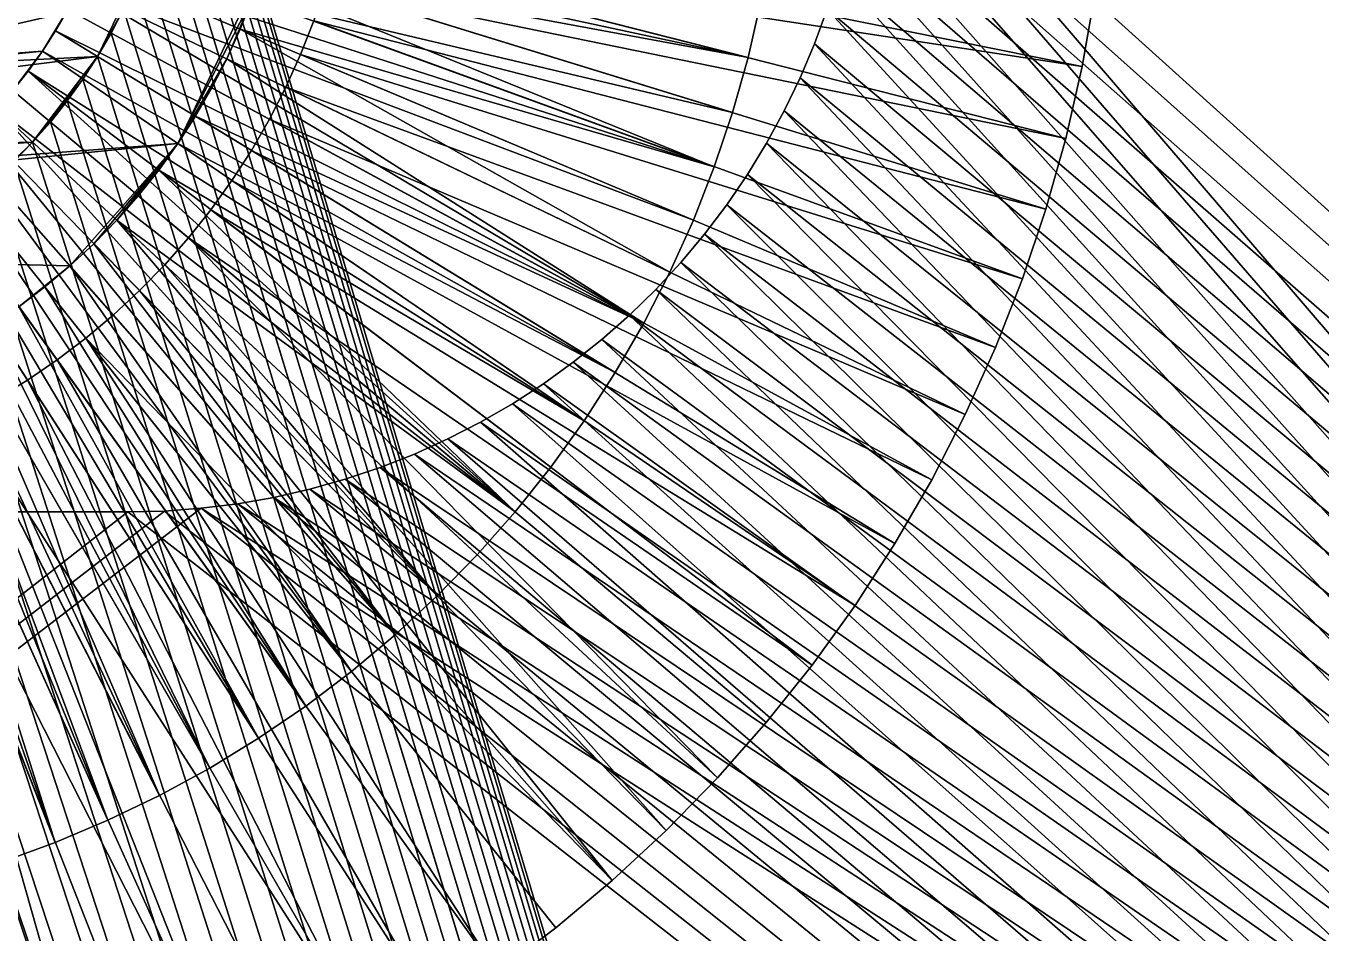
# Model space of a CAD drawing. Header units: millimetres. Extents: x 0 to 520, y -2 to 382.
# Drawn here: x 484.189 to 488.14, y 66.466 to 69.233 of the extents above; entities that cross this region are included whole.
import ezdxf

# ---------------------------------------------------------------- set-up
doc = ezdxf.new("R2010")
doc.units = ezdxf.units.MM

msp = doc.modelspace()

# ---------------------------------------------------------------- linework, layer by layer
at = {"layer": 'BRASS', "color": 52}
for points in [[(509.2, 369.2, 103), (10.8, 369.2, 103), (10.8, 10.8, 103)], [(509.2, 369.2, 103), (10.8, 10.8, 103), (509.2, 10.8, 103)], [(499.5, 359.5, 86), (499.5, 20.5, 86), (484.65, 190, 86)], [(484.65, 190, 86), (499.5, 20.5, 86), (484.6479, 189.9178, 86)], [(484.6418, 189.8357, 86), (484.6479, 189.9178, 86), (499.5, 20.5, 86)], [(484.6316, 189.7541, 86), (484.6418, 189.8357, 86), (499.5, 20.5, 86)], [(484.6173, 189.6731, 86), (484.6316, 189.7541, 86), (499.5, 20.5, 86)], [(484.6173, 70.3269, 86), (484.6173, 189.6731, 86), (499.5, 20.5, 86)], [(484.6316, 70.2459, 86), (484.6173, 70.3269, 86), (499.5, 20.5, 86)], [(484.6418, 70.1643, 86), (484.6316, 70.2459, 86), (499.5, 20.5, 86)], [(484.6479, 70.0822, 86), (484.6418, 70.1643, 86), (499.5, 20.5, 86)], [(484.65, 70, 86), (484.6479, 70.0822, 86), (499.5, 20.5, 86)], [(484.6479, 69.9178, 86), (484.65, 70, 86), (499.5, 20.5, 86)], [(484.6418, 69.8357, 86), (484.6479, 69.9178, 86), (499.5, 20.5, 86)], [(484.6316, 69.7541, 86), (484.6418, 69.8357, 86), (499.5, 20.5, 86)], [(484.6173, 69.6731, 86), (484.6316, 69.7541, 86), (499.5, 20.5, 86)], [(484.599, 69.5929, 86), (484.6173, 69.6731, 86), (499.5, 20.5, 86)], [(484.5767, 69.5137, 86), (484.599, 69.5929, 86), (499.5, 20.5, 86)], [(481.5134, 69.2841, 92), (484.5767, 69.5137, 92), (481.5509, 69.2109, 92)], [(481.5509, 69.2109, 92), (484.5767, 69.5137, 92), (481.5921, 69.1396, 92)], [(481.5921, 69.1396, 92), (484.5767, 69.5137, 92), (484.5505, 69.4357, 92)], [(484.5505, 69.4357, 86), (484.5767, 69.5137, 86), (499.5, 20.5, 86)], [(481.5921, 69.1396, 92), (484.5505, 69.4357, 92), (481.6367, 69.0705, 92)], [(481.6367, 69.0705, 92), (484.5505, 69.4357, 92), (481.6847, 69.0037, 92)], [(481.6847, 69.0037, 92), (484.5505, 69.4357, 92), (484.4079, 69.1396, 92)], [(484.4079, 69.1396, 92), (484.5505, 69.4357, 92), (484.4866, 69.2841, 92)], [(484.5204, 69.3591, 86), (484.5505, 69.4357, 86), (499.5, 20.5, 86)], [(484.4866, 69.2841, 86), (484.5204, 69.3591, 86), (499.5, 20.5, 86)], [(484.4079, 69.1396, 92), (484.4866, 69.2841, 92), (484.4491, 69.2109, 92)], [(484.4491, 69.2109, 86), (484.4866, 69.2841, 86), (499.5, 20.5, 86)], [(484.4491, 69.2109, 92), (484.4866, 69.2841, 92), (484.4491, 69.2109, 86)], [(484.4491, 69.2109, 86), (484.4866, 69.2841, 92), (484.4866, 69.2841, 86)], [(484.4079, 69.1396, 86), (484.4491, 69.2109, 86), (499.5, 20.5, 86)], [(484.4079, 69.1396, 92), (484.4491, 69.2109, 92), (484.4079, 69.1396, 86)], [(484.4079, 69.1396, 86), (484.4491, 69.2109, 92), (484.4491, 69.2109, 86)], [(481.6847, 69.0037, 92), (484.4079, 69.1396, 92), (481.8479, 68.8188, 92)], [(481.8479, 68.8188, 92), (484.4079, 69.1396, 92), (484.2095, 68.8777, 92)], [(484.2095, 68.8777, 92), (484.4079, 69.1396, 92), (484.3633, 69.0705, 92)], [(484.3633, 69.0705, 86), (484.4079, 69.1396, 86), (499.5, 20.5, 86)], [(484.3633, 69.0705, 92), (484.4079, 69.1396, 92), (484.3633, 69.0705, 86)], [(484.3633, 69.0705, 86), (484.4079, 69.1396, 92), (484.4079, 69.1396, 86)], [(484.2095, 68.8777, 92), (484.3633, 69.0705, 92), (484.3153, 69.0037, 92)], [(484.3153, 69.0037, 86), (484.3633, 69.0705, 86), (499.5, 20.5, 86)], [(484.3153, 69.0037, 92), (484.3633, 69.0705, 92), (484.3153, 69.0037, 86)], [(484.3153, 69.0037, 86), (484.3633, 69.0705, 92), (484.3633, 69.0705, 86)], [(336.599, 36.5929, 86), (481.6847, 69.0037, 86), (499.5, 20.5, 86)], [(499.5, 20.5, 86), (481.6847, 69.0037, 86), (481.736, 68.9394, 86)], [(484.2095, 68.8777, 92), (484.3153, 69.0037, 92), (484.264, 68.9394, 92)], [(484.264, 68.9394, 86), (484.3153, 69.0037, 86), (499.5, 20.5, 86)], [(484.264, 68.9394, 92), (484.3153, 69.0037, 92), (484.264, 68.9394, 86)], [(484.264, 68.9394, 86), (484.3153, 69.0037, 92), (484.3153, 69.0037, 86)], [(499.5, 20.5, 86), (481.736, 68.9394, 86), (481.7905, 68.8777, 86)], [(484.2095, 68.8777, 86), (484.264, 68.9394, 86), (499.5, 20.5, 86)], [(484.2095, 68.8777, 92), (484.264, 68.9394, 92), (484.2095, 68.8777, 86)], [(484.2095, 68.8777, 86), (484.264, 68.9394, 92), (484.264, 68.9394, 86)], [(499.5, 20.5, 86), (481.7905, 68.8777, 86), (481.8479, 68.8188, 86)], [(481.8479, 68.8188, 92), (484.2095, 68.8777, 92), (481.9082, 68.7629, 92)], [(481.9082, 68.7629, 92), (484.2095, 68.8777, 92), (481.9712, 68.71, 92)], [(481.9712, 68.71, 92), (484.2095, 68.8777, 92), (484.0918, 68.7629, 92)], [(484.0918, 68.7629, 92), (484.2095, 68.8777, 92), (484.1521, 68.8188, 92)], [(484.1521, 68.8188, 86), (484.2095, 68.8777, 86), (499.5, 20.5, 86)], [(484.1521, 68.8188, 86), (484.2095, 68.8777, 92), (484.2095, 68.8777, 86)], [(484.1521, 68.8188, 92), (484.2095, 68.8777, 92), (484.1521, 68.8188, 86)], [(481.8479, 68.8188, 86), (481.9082, 68.7629, 86), (499.5, 20.5, 86)], [(484.0918, 68.7629, 86), (484.1521, 68.8188, 86), (499.5, 20.5, 86)], [(481.9082, 68.7629, 86), (481.9712, 68.71, 86), (499.5, 20.5, 86)], [(484.0288, 68.71, 86), (484.0918, 68.7629, 86), (499.5, 20.5, 86)], [(481.9712, 68.71, 86), (482.0368, 68.6603, 86), (499.5, 20.5, 86)], [(483.9632, 68.6603, 86), (484.0288, 68.71, 86), (499.5, 20.5, 86)], [(482.0368, 68.6603, 86), (482.1048, 68.614, 86), (499.5, 20.5, 86)], [(483.8952, 68.614, 86), (483.9632, 68.6603, 86), (499.5, 20.5, 86)], [(482.1048, 68.614, 86), (482.175, 68.5711, 86), (499.5, 20.5, 86)], [(483.825, 68.5711, 86), (483.8952, 68.614, 86), (499.5, 20.5, 86)], [(482.175, 68.5711, 86), (482.2473, 68.5317, 86), (499.5, 20.5, 86)], [(483.7527, 68.5317, 86), (483.825, 68.5711, 86), (499.5, 20.5, 86)], [(482.2473, 68.5317, 86), (482.3214, 68.496, 86), (499.5, 20.5, 86)], [(483.6786, 68.496, 86), (483.7527, 68.5317, 86), (499.5, 20.5, 86)], [(482.3214, 68.496, 86), (482.3972, 68.4641, 86), (499.5, 20.5, 86)], [(482.3972, 68.4641, 86), (482.4745, 68.4359, 86), (499.5, 20.5, 86)], [(483.5255, 68.4359, 86), (483.6028, 68.4641, 86), (499.5, 20.5, 86)], [(483.6028, 68.4641, 86), (483.6786, 68.496, 86), (499.5, 20.5, 86)], [(482.4745, 68.4359, 86), (482.5531, 68.4117, 86), (499.5, 20.5, 86)], [(483.4469, 68.4117, 86), (483.5255, 68.4359, 86), (499.5, 20.5, 86)], [(482.5531, 68.4117, 86), (482.6328, 68.3914, 86), (499.5, 20.5, 86)], [(482.6328, 68.3914, 86), (482.7135, 68.3751, 86), (499.5, 20.5, 86)], [(483.2865, 68.3751, 86), (483.3672, 68.3914, 86), (499.5, 20.5, 86)], [(483.3672, 68.3914, 86), (483.4469, 68.4117, 86), (499.5, 20.5, 86)], [(482.7135, 68.3751, 86), (482.7948, 68.3628, 86), (499.5, 20.5, 86)], [(482.7948, 68.3628, 86), (482.8767, 68.3546, 86), (499.5, 20.5, 86)], [(482.8767, 68.3546, 86), (482.9589, 68.3505, 86), (499.5, 20.5, 86)], [(482.9589, 68.3505, 86), (483.0411, 68.3505, 86), (499.5, 20.5, 86)], [(483.0411, 68.3505, 86), (483.1233, 68.3546, 86), (499.5, 20.5, 86)], [(483.1233, 68.3546, 86), (483.2052, 68.3628, 86), (499.5, 20.5, 86)], [(483.2052, 68.3628, 86), (483.2865, 68.3751, 86), (499.5, 20.5, 86)]]:
    msp.add_3dface(points, dxfattribs=at)
at = {"layer": 'STEEL', "color": 8}
for points in [[(486.7493, 69.9439, 86), (500, 58, 86), (500, 82, 86)], [(497, 82, 83), (497, 58, 83), (486.7493, 69.9439, 83)], [(486.7437, 69.8319, 86), (500, 58, 86), (486.7493, 69.9439, 86)], [(486.7493, 69.9439, 83), (497, 58, 83), (486.7437, 69.8319, 83)], [(486.7325, 69.7202, 86), (500, 58, 86), (486.7437, 69.8319, 86)], [(486.7437, 69.8319, 83), (497, 58, 83), (486.7325, 69.7202, 83)], [(486.7158, 69.6093, 86), (500, 58, 86), (486.7325, 69.7202, 86)], [(486.7325, 69.7202, 83), (497, 58, 83), (486.7158, 69.6093, 83)], [(486.3918, 69.1363, 78.5), (484.4334, 69.5579, 78.5), (484.4536, 69.6299, 78.5)], [(486.3918, 69.1363, 78.5), (484.4536, 69.6299, 78.5), (486.4306, 69.3065, 78.5)], [(486.6936, 69.4993, 86), (500, 58, 86), (486.7158, 69.6093, 86)], [(486.7158, 69.6093, 83), (497, 58, 83), (486.6936, 69.4993, 83)], [(484.4334, 69.5579, 80.4), (481.9004, 68.9797, 80.4), (481.5905, 69.487, 80.4)], [(484.4095, 69.487, 80.4), (481.9004, 68.9797, 80.4), (484.4334, 69.5579, 80.4)], [(486.2889, 68.8029, 78.5), (484.4095, 69.487, 78.5), (484.4334, 69.5579, 78.5)], [(486.2889, 68.8029, 78.5), (484.4334, 69.5579, 78.5), (486.3445, 68.9684, 78.5)], [(486.3445, 68.9684, 78.5), (484.4334, 69.5579, 78.5), (486.3918, 69.1363, 78.5)], [(485.132, 69.4571, 83), (487.4108, 69.1083, 83), (485.1564, 69.5641, 83)], [(487.4108, 69.1083, 82), (485.132, 69.4571, 82), (485.1564, 69.5641, 82)], [(485.1564, 69.5641, 83), (487.4108, 69.1083, 83), (487.4497, 69.3293, 83)], [(487.4108, 69.1083, 82), (485.1564, 69.5641, 82), (487.4497, 69.3293, 82)], [(484.9111, 69.4105, 82), (486.3918, 69.1363, 82), (484.9382, 69.5065, 82)], [(484.9382, 69.5065, 82), (486.3918, 69.1363, 82), (486.4306, 69.3065, 82)], [(486.6659, 69.3906, 86), (500, 58, 86), (486.6936, 69.4993, 86)], [(486.6936, 69.4993, 83), (497, 58, 83), (486.6659, 69.3906, 83)], [(484.3173, 69.2826, 80.4), (481.9004, 68.9797, 80.4), (484.4095, 69.487, 80.4)], [(486.2889, 68.8029, 78.5), (484.3822, 69.4173, 78.5), (484.4095, 69.487, 78.5)], [(485.1023, 69.3515, 83), (487.3608, 68.8896, 83), (485.132, 69.4571, 83)], [(487.3608, 68.8896, 82), (485.1023, 69.3515, 82), (485.132, 69.4571, 82)], [(485.132, 69.4571, 83), (487.3608, 68.8896, 83), (487.4108, 69.1083, 83)], [(487.3608, 68.8896, 82), (485.132, 69.4571, 82), (487.4108, 69.1083, 82)], [(481.5339, 68.6397, 90), (484.9111, 69.4105, 90), (481.0889, 69.4105, 90)], [(481.5339, 68.6397, 90), (484.6525, 68.8734, 90), (484.9111, 69.4105, 90)], [(486.2252, 68.6405, 78.5), (484.3515, 69.3492, 78.5), (484.3822, 69.4173, 78.5)], [(486.2252, 68.6405, 78.5), (484.3822, 69.4173, 78.5), (486.2889, 68.8029, 78.5)], [(484.6525, 68.8734, 90), (484.8794, 69.316, 90), (484.9111, 69.4105, 90)], [(484.8794, 69.316, 82), (486.3445, 68.9684, 82), (484.9111, 69.4105, 82)], [(484.9111, 69.4105, 82), (486.3445, 68.9684, 82), (486.3918, 69.1363, 82)], [(486.6328, 69.2834, 86), (500, 58, 86), (486.6659, 69.3906, 86)], [(486.6659, 69.3906, 83), (497, 58, 83), (486.6328, 69.2834, 83)], [(486.0738, 68.3261, 78.5), (484.3173, 69.2826, 78.5), (484.3515, 69.3492, 78.5)], [(486.0738, 68.3261, 78.5), (484.3515, 69.3492, 78.5), (486.1534, 68.4814, 78.5)], [(486.1534, 68.4814, 78.5), (484.3515, 69.3492, 78.5), (486.2252, 68.6405, 78.5)], [(485.0673, 69.2476, 83), (487.3001, 68.6736, 83), (485.1023, 69.3515, 83)], [(487.3001, 68.6736, 82), (485.0673, 69.2476, 82), (485.1023, 69.3515, 82)], [(485.1023, 69.3515, 83), (487.3001, 68.6736, 83), (487.3608, 68.8896, 83)], [(487.3001, 68.6736, 82), (485.1023, 69.3515, 82), (487.3608, 68.8896, 82)], [(484.6525, 68.8734, 90), (484.8019, 69.1322, 90), (484.8794, 69.316, 90)], [(484.8019, 69.1322, 90), (484.843, 69.2231, 90), (484.8794, 69.316, 90)], [(484.8794, 69.316, 90), (484.843, 69.2231, 90), (484.843, 69.2231, 82)], [(484.8794, 69.316, 90), (484.843, 69.2231, 82), (484.8794, 69.316, 82)], [(484.843, 69.2231, 82), (486.2889, 68.8029, 82), (484.8794, 69.316, 82)], [(484.8794, 69.316, 82), (486.2889, 68.8029, 82), (486.3445, 68.9684, 82)], [(486.4306, 69.3065, 82), (486.3918, 69.1363, 78.5), (486.4306, 69.3065, 78.5)], [(486.4306, 69.3065, 82), (486.3918, 69.1363, 82), (486.3918, 69.1363, 78.5)], [(487.4497, 69.3293, 83), (487.4108, 69.1083, 82), (487.4497, 69.3293, 82)], [(487.4497, 69.3293, 83), (487.4108, 69.1083, 83), (487.4108, 69.1083, 82)], [(484.2394, 69.155, 80.4), (481.9004, 68.9797, 80.4), (484.3173, 69.2826, 80.4)], [(484.2799, 69.2178, 80.4), (484.2394, 69.155, 80.4), (484.3173, 69.2826, 80.4)], [(486.0738, 68.3261, 78.5), (484.2799, 69.2178, 78.5), (484.3173, 69.2826, 78.5)], [(484.2799, 69.2178, 80.4), (484.3173, 69.2826, 80.4), (484.2799, 69.2178, 78.5)], [(484.2799, 69.2178, 78.5), (484.3173, 69.2826, 80.4), (484.3173, 69.2826, 78.5)], [(486.5945, 69.178, 86), (500, 58, 86), (486.6328, 69.2834, 86)], [(486.6328, 69.2834, 83), (497, 58, 83), (486.5945, 69.178, 83)], [(486.5945, 69.178, 86), (486.6328, 69.2834, 86), (486.5945, 69.178, 83)], [(486.5945, 69.178, 83), (486.6328, 69.2834, 86), (486.6328, 69.2834, 83)], [(485.9865, 68.175, 78.5), (484.2394, 69.155, 78.5), (484.2799, 69.2178, 78.5)], [(484.2394, 69.155, 80.4), (484.2799, 69.2178, 80.4), (484.2394, 69.155, 78.5)], [(484.2394, 69.155, 78.5), (484.2799, 69.2178, 80.4), (484.2799, 69.2178, 78.5)], [(485.9865, 68.175, 78.5), (484.2799, 69.2178, 78.5), (486.0738, 68.3261, 78.5)], [(484.843, 69.2231, 90), (484.8019, 69.1322, 90), (484.8019, 69.1322, 82)], [(484.843, 69.2231, 90), (484.8019, 69.1322, 82), (484.843, 69.2231, 82)], [(484.8019, 69.1322, 82), (486.1534, 68.4814, 82), (484.843, 69.2231, 82)], [(484.843, 69.2231, 82), (486.1534, 68.4814, 82), (486.2252, 68.6405, 82)], [(484.843, 69.2231, 82), (486.2252, 68.6405, 82), (486.2889, 68.8029, 82)], [(485.0272, 69.1454, 83), (487.2286, 68.4609, 83), (485.0673, 69.2476, 83)], [(487.2286, 68.4609, 82), (485.0272, 69.1454, 82), (485.0673, 69.2476, 82)], [(485.0272, 69.1454, 83), (485.0673, 69.2476, 83), (485.0272, 69.1454, 82)], [(485.0272, 69.1454, 82), (485.0673, 69.2476, 83), (485.0673, 69.2476, 82)], [(485.0673, 69.2476, 83), (487.2286, 68.4609, 83), (487.3001, 68.6736, 83)], [(487.2286, 68.4609, 82), (485.0673, 69.2476, 82), (487.3001, 68.6736, 82)], [(486.5509, 69.0746, 86), (500, 58, 86), (486.5945, 69.178, 86)], [(486.5945, 69.178, 83), (497, 58, 83), (486.5509, 69.0746, 83)], [(486.5509, 69.0746, 86), (486.5945, 69.178, 86), (486.5509, 69.0746, 83)], [(486.5509, 69.0746, 83), (486.5945, 69.178, 86), (486.5945, 69.178, 83)], [(484.2394, 69.155, 80.4), (481.9526, 68.9262, 80.4), (481.9004, 68.9797, 80.4)], [(484.1491, 69.0358, 80.4), (481.9526, 68.9262, 80.4), (484.2394, 69.155, 80.4)], [(484.1957, 69.0943, 80.4), (484.1491, 69.0358, 80.4), (484.2394, 69.155, 80.4)], [(485.8918, 68.0284, 78.5), (484.1957, 69.0943, 78.5), (484.2394, 69.155, 78.5)], [(484.1957, 69.0943, 80.4), (484.2394, 69.155, 80.4), (484.1957, 69.0943, 78.5)], [(484.1957, 69.0943, 78.5), (484.2394, 69.155, 80.4), (484.2394, 69.155, 78.5)], [(485.8918, 68.0284, 78.5), (484.2394, 69.155, 78.5), (485.9865, 68.175, 78.5)], [(484.9821, 69.0455, 83), (487.1466, 68.252, 83), (485.0272, 69.1454, 83)], [(487.1466, 68.252, 82), (484.9821, 69.0455, 82), (485.0272, 69.1454, 82)], [(484.9821, 69.0455, 83), (485.0272, 69.1454, 83), (484.9821, 69.0455, 82)], [(484.9821, 69.0455, 82), (485.0272, 69.1454, 83), (485.0272, 69.1454, 82)], [(485.0272, 69.1454, 83), (487.1466, 68.252, 83), (487.2286, 68.4609, 83)], [(487.1466, 68.252, 82), (485.0272, 69.1454, 82), (487.2286, 68.4609, 82)], [(486.3918, 69.1363, 82), (486.3445, 68.9684, 78.5), (486.3918, 69.1363, 78.5)], [(486.3918, 69.1363, 82), (486.3445, 68.9684, 82), (486.3445, 68.9684, 78.5)], [(484.6525, 68.8734, 90), (484.7066, 68.9571, 90), (484.8019, 69.1322, 90)], [(484.7066, 68.9571, 90), (484.7564, 69.0435, 90), (484.8019, 69.1322, 90)], [(484.7564, 69.0435, 90), (484.7564, 69.0435, 82), (484.8019, 69.1322, 82)], [(484.8019, 69.1322, 90), (484.7564, 69.0435, 90), (484.8019, 69.1322, 82)], [(484.7564, 69.0435, 82), (486.0738, 68.3261, 82), (484.8019, 69.1322, 82)], [(484.8019, 69.1322, 82), (486.0738, 68.3261, 82), (486.1534, 68.4814, 82)], [(487.4108, 69.1083, 83), (487.3608, 68.8896, 82), (487.4108, 69.1083, 82)], [(487.4108, 69.1083, 83), (487.3608, 68.8896, 83), (487.3608, 68.8896, 82)], [(485.6812, 67.7502, 78.5), (484.1491, 69.0358, 78.5), (484.1957, 69.0943, 78.5)], [(484.1491, 69.0358, 80.4), (484.1957, 69.0943, 80.4), (484.1491, 69.0358, 78.5)], [(484.1491, 69.0358, 78.5), (484.1957, 69.0943, 80.4), (484.1957, 69.0943, 78.5)], [(485.6812, 67.7502, 78.5), (484.1957, 69.0943, 78.5), (485.79, 67.8867, 78.5)], [(485.79, 67.8867, 78.5), (484.1957, 69.0943, 78.5), (485.8918, 68.0284, 78.5)], [(486.5022, 68.9735, 86), (500, 58, 86), (486.5509, 69.0746, 86)], [(486.5509, 69.0746, 83), (497, 58, 83), (486.5022, 68.9735, 83)], [(486.5022, 68.9735, 86), (486.5509, 69.0746, 86), (486.5022, 68.9735, 83)], [(486.5022, 68.9735, 83), (486.5509, 69.0746, 86), (486.5509, 69.0746, 83)], [(485.6812, 67.7502, 78.5), (484.0996, 68.9797, 78.5), (484.1491, 69.0358, 78.5)], [(484.7564, 69.0435, 90), (484.7066, 68.9571, 90), (484.7066, 68.9571, 82)], [(484.7564, 69.0435, 90), (484.7066, 68.9571, 82), (484.7564, 69.0435, 82)], [(484.7066, 68.9571, 82), (486.0738, 68.3261, 82), (484.7564, 69.0435, 82)], [(484.9321, 68.9478, 83), (487.0544, 68.0475, 83), (484.9821, 69.0455, 83)], [(487.0544, 68.0475, 82), (484.9321, 68.9478, 82), (484.9821, 69.0455, 82)], [(484.9321, 68.9478, 82), (484.9321, 68.9478, 83), (484.9821, 69.0455, 82)], [(484.9321, 68.9478, 83), (484.9821, 69.0455, 83), (484.9821, 69.0455, 82)], [(484.9821, 69.0455, 83), (487.0544, 68.0475, 83), (487.1466, 68.252, 83)], [(487.0544, 68.0475, 82), (484.9821, 69.0455, 82), (487.1466, 68.252, 82)], [(484.0996, 68.9797, 78.5), (485.4438, 67.4945, 78.5), (484.0474, 68.9262, 78.5)], [(485.5657, 67.6194, 78.5), (484.0996, 68.9797, 78.5), (485.6812, 67.7502, 78.5)], [(485.5657, 67.6194, 78.5), (485.4438, 67.4945, 78.5), (484.0996, 68.9797, 78.5)], [(484.7066, 68.9571, 90), (484.6525, 68.8734, 90), (484.6525, 68.8734, 82)], [(484.7066, 68.9571, 90), (484.6525, 68.8734, 82), (484.7066, 68.9571, 82)], [(484.6525, 68.8734, 82), (485.9865, 68.175, 82), (484.7066, 68.9571, 82)], [(484.7066, 68.9571, 82), (485.9865, 68.175, 82), (486.0738, 68.3261, 82)], [(484.8772, 68.8528, 83), (486.952, 67.8479, 83), (484.9321, 68.9478, 83)], [(486.952, 67.8479, 82), (484.8772, 68.8528, 82), (484.9321, 68.9478, 82)], [(484.8772, 68.8528, 83), (484.9321, 68.9478, 83), (484.8772, 68.8528, 82)], [(484.8772, 68.8528, 82), (484.9321, 68.9478, 83), (484.9321, 68.9478, 82)], [(484.9321, 68.9478, 83), (486.952, 67.8479, 83), (487.0544, 68.0475, 83)], [(486.952, 67.8479, 82), (484.9321, 68.9478, 82), (487.0544, 68.0475, 82)], [(486.3445, 68.9684, 82), (486.2889, 68.8029, 82), (486.2889, 68.8029, 78.5)], [(486.3445, 68.9684, 82), (486.2889, 68.8029, 78.5), (486.3445, 68.9684, 78.5)], [(486.4486, 68.875, 86), (500, 58, 86), (486.5022, 68.9735, 86)], [(486.5022, 68.9735, 83), (497, 58, 83), (486.4486, 68.875, 83)], [(486.4486, 68.875, 86), (486.5022, 68.9735, 86), (486.4486, 68.875, 83)], [(486.4486, 68.875, 83), (486.5022, 68.9735, 86), (486.5022, 68.9735, 83)], [(484.0474, 68.9262, 78.5), (485.3159, 67.3758, 78.5), (483.9925, 68.8753, 78.5)], [(485.4438, 67.4945, 78.5), (485.3159, 67.3758, 78.5), (484.0474, 68.9262, 78.5)], [(481.6035, 68.5683, 90), (484.6525, 68.8734, 90), (481.5339, 68.6397, 90)], [(481.6035, 68.5683, 90), (484.3234, 68.5004, 90), (484.6525, 68.8734, 90)], [(483.9925, 68.8753, 78.5), (485.1822, 67.2636, 78.5), (483.9352, 68.8273, 78.5)], [(485.3159, 67.3758, 78.5), (485.1822, 67.2636, 78.5), (483.9925, 68.8753, 78.5)], [(484.3234, 68.5004, 90), (484.3965, 68.5683, 90), (484.6525, 68.8734, 90)], [(484.3965, 68.5683, 90), (484.4661, 68.6397, 90), (484.6525, 68.8734, 90)], [(484.4661, 68.6397, 90), (484.5321, 68.7144, 90), (484.6525, 68.8734, 90)], [(484.5321, 68.7144, 90), (484.5943, 68.7924, 90), (484.6525, 68.8734, 90)], [(484.6525, 68.8734, 90), (484.5943, 68.7924, 90), (484.5943, 68.7924, 82)], [(484.6525, 68.8734, 90), (484.5943, 68.7924, 82), (484.6525, 68.8734, 82)], [(484.5943, 68.7924, 82), (485.8918, 68.0284, 82), (484.6525, 68.8734, 82)], [(484.6525, 68.8734, 82), (485.8918, 68.0284, 82), (485.9865, 68.175, 82)], [(486.3901, 68.7793, 86), (500, 58, 86), (486.4486, 68.875, 86)], [(486.4486, 68.875, 83), (497, 58, 83), (486.3901, 68.7793, 83)], [(486.3901, 68.7793, 83), (486.3901, 68.7793, 86), (486.4486, 68.875, 83)], [(486.3901, 68.7793, 86), (486.4486, 68.875, 86), (486.4486, 68.875, 83)], [(487.3608, 68.8896, 83), (487.3001, 68.6736, 82), (487.3608, 68.8896, 82)], [(487.3608, 68.8896, 83), (487.3001, 68.6736, 83), (487.3001, 68.6736, 82)], [(483.9352, 68.8273, 78.5), (485.0431, 67.1582, 78.5), (483.8756, 68.7821, 78.5)], [(485.1822, 67.2636, 78.5), (485.0431, 67.1582, 78.5), (483.9352, 68.8273, 78.5)], [(484.8177, 68.7607, 83), (486.8398, 67.6535, 83), (484.8772, 68.8528, 83)], [(486.8398, 67.6535, 82), (484.8177, 68.7607, 82), (484.8772, 68.8528, 82)], [(484.8177, 68.7607, 83), (484.8772, 68.8528, 83), (484.8177, 68.7607, 82)], [(484.8177, 68.7607, 82), (484.8772, 68.8528, 83), (484.8772, 68.8528, 82)], [(484.8772, 68.8528, 83), (486.8398, 67.6535, 83), (486.952, 67.8479, 83)], [(486.8398, 67.6535, 82), (484.8772, 68.8528, 82), (486.952, 67.8479, 82)], [(483.8756, 68.7821, 78.5), (484.8989, 67.0599, 78.5), (483.8138, 68.74, 78.5)], [(485.0431, 67.1582, 78.5), (484.8989, 67.0599, 78.5), (483.8756, 68.7821, 78.5)], [(484.5943, 68.7924, 90), (484.5321, 68.7144, 90), (484.5321, 68.7144, 82)], [(484.5943, 68.7924, 90), (484.5321, 68.7144, 82), (484.5943, 68.7924, 82)], [(484.5321, 68.7144, 82), (485.6812, 67.7502, 82), (484.5943, 68.7924, 82)], [(484.5943, 68.7924, 82), (485.6812, 67.7502, 82), (485.79, 67.8867, 82)], [(484.5943, 68.7924, 82), (485.79, 67.8867, 82), (485.8918, 68.0284, 82)], [(486.2889, 68.8029, 82), (486.2252, 68.6405, 82), (486.2252, 68.6405, 78.5)], [(486.2889, 68.8029, 82), (486.2252, 68.6405, 78.5), (486.2889, 68.8029, 78.5)], [(486.3269, 68.6866, 86), (500, 58, 86), (486.3901, 68.7793, 86)], [(486.3901, 68.7793, 83), (497, 58, 83), (486.3269, 68.6866, 83)], [(486.3269, 68.6866, 86), (486.3901, 68.7793, 86), (486.3269, 68.6866, 83)], [(486.3269, 68.6866, 83), (486.3901, 68.7793, 86), (486.3901, 68.7793, 83)], [(483.8138, 68.74, 78.5), (484.75, 66.9689, 78.5), (483.75, 68.701, 78.5)], [(484.8989, 67.0599, 78.5), (484.75, 66.9689, 78.5), (483.8138, 68.74, 78.5)], [(484.7537, 68.6716, 83), (486.7181, 67.4651, 83), (484.8177, 68.7607, 83)], [(486.7181, 67.4651, 82), (484.7537, 68.6716, 82), (484.8177, 68.7607, 82)], [(484.7537, 68.6716, 83), (484.8177, 68.7607, 83), (484.7537, 68.6716, 82)], [(484.7537, 68.6716, 82), (484.8177, 68.7607, 83), (484.8177, 68.7607, 82)], [(484.8177, 68.7607, 83), (486.7181, 67.4651, 83), (486.8398, 67.6535, 83)], [(486.7181, 67.4651, 82), (484.8177, 68.7607, 82), (486.8398, 67.6535, 82)], [(483.75, 68.701, 78.5), (484.5967, 66.8854, 78.5), (483.6843, 68.6652, 78.5)], [(484.75, 66.9689, 78.5), (484.5967, 66.8854, 78.5), (483.75, 68.701, 78.5)], [(484.4661, 68.6397, 90), (484.4661, 68.6397, 82), (484.5321, 68.7144, 82)], [(484.5321, 68.7144, 90), (484.4661, 68.6397, 90), (484.5321, 68.7144, 82)], [(484.4661, 68.6397, 82), (485.6812, 67.7502, 82), (484.5321, 68.7144, 82)], [(483.6843, 68.6652, 78.5), (484.4395, 66.8097, 78.5), (483.6169, 68.6327, 78.5)], [(484.5967, 66.8854, 78.5), (484.4395, 66.8097, 78.5), (483.6843, 68.6652, 78.5)], [(484.6853, 68.5859, 83), (486.5871, 67.2829, 83), (484.7537, 68.6716, 83)], [(486.5871, 67.2829, 82), (484.6853, 68.5859, 82), (484.7537, 68.6716, 82)], [(484.6853, 68.5859, 83), (484.7537, 68.6716, 83), (484.6853, 68.5859, 82)], [(484.6853, 68.5859, 82), (484.7537, 68.6716, 83), (484.7537, 68.6716, 82)], [(484.7537, 68.6716, 83), (486.5871, 67.2829, 83), (486.7181, 67.4651, 83)], [(486.5871, 67.2829, 82), (484.7537, 68.6716, 82), (486.7181, 67.4651, 82)], [(486.2591, 68.5971, 86), (500, 58, 86), (486.3269, 68.6866, 86)], [(497, 58, 83), (486.2591, 68.5971, 83), (486.3269, 68.6866, 83)], [(486.2591, 68.5971, 83), (486.2591, 68.5971, 86), (486.3269, 68.6866, 83)], [(486.2591, 68.5971, 86), (486.3269, 68.6866, 86), (486.3269, 68.6866, 83)], [(487.3001, 68.6736, 83), (487.2286, 68.4609, 83), (487.2286, 68.4609, 82)], [(487.3001, 68.6736, 83), (487.2286, 68.4609, 82), (487.3001, 68.6736, 82)], [(483.6169, 68.6327, 78.5), (484.2787, 66.7419, 78.5), (483.548, 68.6037, 78.5)], [(484.4395, 66.8097, 78.5), (484.2787, 66.7419, 78.5), (483.6169, 68.6327, 78.5)], [(484.4661, 68.6397, 90), (484.3965, 68.5683, 90), (484.3965, 68.5683, 82)], [(484.4661, 68.6397, 90), (484.3965, 68.5683, 82), (484.4661, 68.6397, 82)], [(485.4438, 67.4945, 82), (484.4661, 68.6397, 82), (484.3965, 68.5683, 82)], [(484.4661, 68.6397, 82), (485.5657, 67.6194, 82), (485.6812, 67.7502, 82)], [(485.4438, 67.4945, 82), (485.5657, 67.6194, 82), (484.4661, 68.6397, 82)], [(486.2252, 68.6405, 82), (486.1534, 68.4814, 82), (486.1534, 68.4814, 78.5)], [(486.2252, 68.6405, 82), (486.1534, 68.4814, 78.5), (486.2252, 68.6405, 78.5)], [(484.2787, 66.7419, 78.5), (484.1147, 66.6823, 78.5), (483.548, 68.6037, 78.5)], [(484.6127, 68.5036, 83), (486.2987, 66.9392, 83), (484.6853, 68.5859, 83)], [(486.2987, 66.9392, 82), (484.6127, 68.5036, 82), (484.6853, 68.5859, 82)], [(484.6127, 68.5036, 82), (484.6127, 68.5036, 83), (484.6853, 68.5859, 82)], [(484.6127, 68.5036, 83), (484.6853, 68.5859, 83), (484.6853, 68.5859, 82)], [(484.6853, 68.5859, 83), (486.4472, 67.1075, 83), (486.5871, 67.2829, 83)], [(486.2987, 66.9392, 83), (486.4472, 67.1075, 83), (484.6853, 68.5859, 83)], [(486.4472, 67.1075, 82), (484.6853, 68.5859, 82), (486.5871, 67.2829, 82)], [(486.4472, 67.1075, 82), (486.2987, 66.9392, 82), (484.6853, 68.5859, 82)], [(486.187, 68.5112, 86), (500, 58, 86), (486.2591, 68.5971, 86)], [(497, 58, 83), (486.187, 68.5112, 83), (486.2591, 68.5971, 83)], [(486.187, 68.5112, 86), (486.2591, 68.5971, 86), (486.187, 68.5112, 83)], [(486.187, 68.5112, 83), (486.2591, 68.5971, 86), (486.2591, 68.5971, 83)], [(481.6035, 68.5683, 90), (484.1675, 68.3761, 90), (484.3234, 68.5004, 90)], [(484.3965, 68.5683, 90), (484.3234, 68.5004, 90), (484.3234, 68.5004, 82)], [(484.3965, 68.5683, 90), (484.3234, 68.5004, 82), (484.3965, 68.5683, 82)], [(485.3159, 67.3758, 82), (484.3965, 68.5683, 82), (484.3234, 68.5004, 82)], [(485.3159, 67.3758, 82), (485.4438, 67.4945, 82), (484.3965, 68.5683, 82)], [(486.1421, 66.7786, 83), (484.6127, 68.5036, 83), (484.5361, 68.4251, 83)], [(484.6127, 68.5036, 82), (486.1421, 66.7786, 82), (484.5361, 68.4251, 82)], [(484.5361, 68.4251, 83), (484.6127, 68.5036, 83), (484.5361, 68.4251, 82)], [(484.5361, 68.4251, 82), (484.6127, 68.5036, 83), (484.6127, 68.5036, 82)], [(486.1421, 66.7786, 83), (486.2987, 66.9392, 83), (484.6127, 68.5036, 83)], [(486.2987, 66.9392, 82), (486.1421, 66.7786, 82), (484.6127, 68.5036, 82)], [(486.1107, 68.429, 86), (500, 58, 86), (486.187, 68.5112, 86)], [(497, 58, 83), (486.1107, 68.429, 83), (486.187, 68.5112, 83)], [(486.1107, 68.429, 83), (486.187, 68.5112, 86), (486.187, 68.5112, 83)], [(486.1107, 68.429, 86), (486.187, 68.5112, 86), (486.1107, 68.429, 83)], [(484.1675, 68.3761, 90), (484.247, 68.4363, 90), (484.3234, 68.5004, 90)], [(484.247, 68.4363, 90), (484.247, 68.4363, 82), (484.3234, 68.5004, 82)], [(484.3234, 68.5004, 90), (484.247, 68.4363, 90), (484.3234, 68.5004, 82)], [(485.1822, 67.2636, 82), (484.3234, 68.5004, 82), (484.247, 68.4363, 82)], [(485.1822, 67.2636, 82), (485.3159, 67.3758, 82), (484.3234, 68.5004, 82)], [(486.1534, 68.4814, 82), (486.0738, 68.3261, 82), (486.0738, 68.3261, 78.5)], [(486.1534, 68.4814, 82), (486.0738, 68.3261, 78.5), (486.1534, 68.4814, 78.5)], [(484.247, 68.4363, 90), (484.1675, 68.3761, 90), (484.1675, 68.3761, 82)], [(484.247, 68.4363, 90), (484.1675, 68.3761, 82), (484.247, 68.4363, 82)], [(485.0431, 67.1582, 82), (484.247, 68.4363, 82), (484.1675, 68.3761, 82)], [(485.0431, 67.1582, 82), (485.1822, 67.2636, 82), (484.247, 68.4363, 82)], [(485.9776, 66.626, 83), (484.5361, 68.4251, 83), (484.4557, 68.3505, 83)], [(484.5361, 68.4251, 82), (485.9776, 66.626, 82), (484.4557, 68.3505, 82)], [(484.4557, 68.3505, 83), (484.5361, 68.4251, 83), (484.4557, 68.3505, 82)], [(484.4557, 68.3505, 82), (484.5361, 68.4251, 83), (484.5361, 68.4251, 82)], [(485.9776, 66.626, 83), (486.1421, 66.7786, 83), (484.5361, 68.4251, 83)], [(486.1421, 66.7786, 82), (485.9776, 66.626, 82), (484.5361, 68.4251, 82)], [(486.0304, 68.3506, 86), (500, 58, 86), (486.1107, 68.429, 86)], [(497, 58, 83), (486.0304, 68.3506, 83), (486.1107, 68.429, 83)], [(486.0304, 68.3506, 83), (486.1107, 68.429, 86), (486.1107, 68.429, 83)], [(486.0304, 68.3506, 86), (486.1107, 68.429, 86), (486.0304, 68.3506, 83)], [(487.2286, 68.4609, 83), (487.1466, 68.252, 83), (487.1466, 68.252, 82)], [(487.2286, 68.4609, 83), (487.1466, 68.252, 82), (487.2286, 68.4609, 82)], [(484.8989, 67.0599, 82), (484.1675, 68.3761, 82), (484.0851, 68.3199, 82)], [(484.8989, 67.0599, 82), (485.0431, 67.1582, 82), (484.1675, 68.3761, 82)], [(485.9776, 66.626, 83), (484.4557, 68.3505, 83), (484.3717, 68.28, 83)], [(484.4557, 68.3505, 82), (485.9776, 66.626, 82), (484.3717, 68.28, 82)], [(484.3717, 68.28, 82), (484.3717, 68.28, 83), (484.4557, 68.3505, 82)], [(484.3717, 68.28, 83), (484.4557, 68.3505, 83), (484.4557, 68.3505, 82)], [(485.9463, 68.2764, 86), (500, 58, 86), (486.0304, 68.3506, 86)], [(497, 58, 83), (485.9463, 68.2764, 83), (486.0304, 68.3506, 83)], [(485.9463, 68.2764, 83), (486.0304, 68.3506, 86), (486.0304, 68.3506, 83)], [(485.9463, 68.2764, 86), (486.0304, 68.3506, 86), (485.9463, 68.2764, 83)], [(484.75, 66.9689, 82), (484.0851, 68.3199, 82), (484, 68.2679, 82)], [(484.75, 66.9689, 82), (484.8989, 67.0599, 82), (484.0851, 68.3199, 82)], [(486.0738, 68.3261, 82), (485.9865, 68.175, 82), (485.9865, 68.175, 78.5)], [(486.0738, 68.3261, 82), (485.9865, 68.175, 78.5), (486.0738, 68.3261, 78.5)], [(484.5967, 66.8854, 82), (484, 68.2679, 82), (483.9124, 68.2203, 82)], [(484.5967, 66.8854, 82), (484.75, 66.9689, 82), (484, 68.2679, 82)], [(485.6268, 66.3463, 83), (484.3717, 68.28, 83), (484.2842, 68.2137, 83)], [(484.3717, 68.28, 82), (485.6268, 66.3463, 82), (484.2842, 68.2137, 82)], [(484.2842, 68.2137, 83), (484.3717, 68.28, 83), (484.2842, 68.2137, 82)], [(484.2842, 68.2137, 82), (484.3717, 68.28, 83), (484.3717, 68.28, 82)], [(485.8057, 66.4818, 83), (485.9776, 66.626, 83), (484.3717, 68.28, 83)], [(485.6268, 66.3463, 83), (485.8057, 66.4818, 83), (484.3717, 68.28, 83)], [(485.9776, 66.626, 82), (485.8057, 66.4818, 82), (484.3717, 68.28, 82)], [(485.8057, 66.4818, 82), (485.6268, 66.3463, 82), (484.3717, 68.28, 82)], [(485.8586, 68.2065, 86), (500, 58, 86), (485.9463, 68.2764, 86)], [(497, 58, 83), (485.8586, 68.2065, 83), (485.9463, 68.2764, 83)], [(485.8586, 68.2065, 83), (485.9463, 68.2764, 86), (485.9463, 68.2764, 83)], [(485.8586, 68.2065, 86), (485.9463, 68.2764, 86), (485.8586, 68.2065, 83)], [(487.1466, 68.252, 83), (487.0544, 68.0475, 83), (487.0544, 68.0475, 82)], [(487.1466, 68.252, 83), (487.0544, 68.0475, 82), (487.1466, 68.252, 82)], [(484.4395, 66.8097, 82), (483.9124, 68.2203, 82), (483.8226, 68.177, 82)], [(484.4395, 66.8097, 82), (484.5967, 66.8854, 82), (483.9124, 68.2203, 82)], [(485.4415, 66.2199, 83), (484.2842, 68.2137, 83), (484.1936, 68.1519, 83)], [(484.2842, 68.2137, 82), (485.4415, 66.2199, 82), (484.1936, 68.1519, 82)], [(484.1936, 68.1519, 83), (484.2842, 68.2137, 83), (484.1936, 68.1519, 82)], [(484.1936, 68.1519, 82), (484.2842, 68.2137, 83), (484.2842, 68.2137, 82)], [(485.4415, 66.2199, 83), (485.6268, 66.3463, 83), (484.2842, 68.2137, 83)], [(485.6268, 66.3463, 82), (485.4415, 66.2199, 82), (484.2842, 68.2137, 82)], [(485.7675, 68.141, 86), (500, 58, 86), (485.8586, 68.2065, 86)], [(497, 58, 83), (485.7675, 68.141, 83), (485.8586, 68.2065, 83)], [(485.7675, 68.141, 83), (485.8586, 68.2065, 86), (485.8586, 68.2065, 83)], [(485.7675, 68.141, 86), (485.8586, 68.2065, 86), (485.7675, 68.141, 83)], [(484.2787, 66.7419, 82), (483.8226, 68.177, 82), (483.7307, 68.1383, 82)], [(484.2787, 66.7419, 82), (484.4395, 66.8097, 82), (483.8226, 68.177, 82)], [(485.25, 66.1029, 83), (484.1936, 68.1519, 83), (484.1, 68.0947, 83)], [(484.1936, 68.1519, 82), (485.25, 66.1029, 82), (484.1, 68.0947, 82)], [(484.1, 68.0947, 83), (484.1936, 68.1519, 83), (484.1, 68.0947, 82)], [(484.1, 68.0947, 82), (484.1936, 68.1519, 83), (484.1936, 68.1519, 82)], [(485.25, 66.1029, 83), (485.4415, 66.2199, 83), (484.1936, 68.1519, 83)], [(485.4415, 66.2199, 82), (485.25, 66.1029, 82), (484.1936, 68.1519, 82)], [(485.9865, 68.175, 82), (485.8918, 68.0284, 82), (485.8918, 68.0284, 78.5)], [(485.9865, 68.175, 82), (485.8918, 68.0284, 78.5), (485.9865, 68.175, 78.5)], [(484.1147, 66.6823, 82), (484.2787, 66.7419, 82), (483.7307, 68.1383, 82)], [(485.6732, 68.0801, 86), (500, 58, 86), (485.7675, 68.141, 86)], [(497, 58, 83), (485.6732, 68.0801, 83), (485.7675, 68.141, 83)], [(485.6732, 68.0801, 83), (485.6732, 68.0801, 86), (485.7675, 68.141, 83)], [(485.6732, 68.0801, 86), (485.7675, 68.141, 86), (485.7675, 68.141, 83)], [(485.25, 66.1029, 83), (484.1, 68.0947, 83), (484.0037, 68.0423, 83)], [(484.1, 68.0947, 82), (485.25, 66.1029, 82), (484.0037, 68.0423, 82)], [(485.5761, 68.024, 86), (500, 58, 86), (485.6732, 68.0801, 86)], [(497, 58, 83), (485.5761, 68.024, 83), (485.6732, 68.0801, 83)], [(485.5761, 68.024, 86), (485.6732, 68.0801, 86), (485.5761, 68.024, 83)], [(485.5761, 68.024, 83), (485.6732, 68.0801, 86), (485.6732, 68.0801, 83)], [(484.8508, 65.8982, 83), (484.0037, 68.0423, 83), (483.9048, 67.9947, 83)], [(484.0037, 68.0423, 82), (484.8508, 65.8982, 82), (483.9048, 67.9947, 82)], [(485.0529, 65.9956, 83), (485.25, 66.1029, 83), (484.0037, 68.0423, 83)], [(484.8508, 65.8982, 83), (485.0529, 65.9956, 83), (484.0037, 68.0423, 83)], [(485.25, 66.1029, 82), (485.0529, 65.9956, 82), (484.0037, 68.0423, 82)], [(485.0529, 65.9956, 82), (484.8508, 65.8982, 82), (484.0037, 68.0423, 82)], [(485.8918, 68.0284, 82), (485.79, 67.8867, 82), (485.79, 67.8867, 78.5)], [(485.8918, 68.0284, 82), (485.79, 67.8867, 78.5), (485.8918, 68.0284, 78.5)], [(486.952, 67.8479, 83), (486.952, 67.8479, 82), (487.0544, 68.0475, 82)], [(487.0544, 68.0475, 83), (486.952, 67.8479, 83), (487.0544, 68.0475, 82)], [(484.8508, 65.8982, 83), (483.9048, 67.9947, 83), (483.8038, 67.9521, 83)], [(483.9048, 67.9947, 82), (484.8508, 65.8982, 82), (483.8038, 67.9521, 82)], [(485.4762, 67.9728, 86), (500, 58, 86), (485.5761, 68.024, 86)], [(497, 58, 83), (485.4762, 67.9728, 83), (485.5761, 68.024, 83)], [(485.4762, 67.9728, 83), (485.4762, 67.9728, 86), (485.5761, 68.024, 83)], [(485.4762, 67.9728, 86), (485.5761, 68.024, 86), (485.5761, 68.024, 83)], [(484.4332, 65.7343, 83), (483.8038, 67.9521, 83), (483.7007, 67.9146, 83)], [(483.8038, 67.9521, 82), (484.4332, 65.7343, 82), (483.7007, 67.9146, 82)], [(484.644, 65.8111, 83), (484.8508, 65.8982, 83), (483.8038, 67.9521, 83)], [(484.4332, 65.7343, 83), (484.644, 65.8111, 83), (483.8038, 67.9521, 83)], [(484.8508, 65.8982, 82), (484.644, 65.8111, 82), (483.8038, 67.9521, 82)], [(484.644, 65.8111, 82), (484.4332, 65.7343, 82), (483.8038, 67.9521, 82)], [(485.374, 67.9267, 86), (500, 58, 86), (485.4762, 67.9728, 86)], [(497, 58, 83), (485.374, 67.9267, 83), (485.4762, 67.9728, 83)], [(485.374, 67.9267, 86), (485.4762, 67.9728, 86), (485.374, 67.9267, 83)], [(485.374, 67.9267, 83), (485.4762, 67.9728, 86), (485.4762, 67.9728, 83)], [(484.4332, 65.7343, 83), (483.7007, 67.9146, 83), (483.5958, 67.8822, 83)], [(483.7007, 67.9146, 82), (484.4332, 65.7343, 82), (483.5958, 67.8822, 82)], [(485.2695, 67.8857, 86), (500, 58, 86), (485.374, 67.9267, 86)], [(497, 58, 83), (485.2695, 67.8857, 83), (485.374, 67.9267, 83)], [(485.2695, 67.8857, 86), (485.374, 67.9267, 86), (485.2695, 67.8857, 83)], [(485.2695, 67.8857, 83), (485.374, 67.9267, 86), (485.374, 67.9267, 83)], [(484.2188, 65.6682, 83), (484.4332, 65.7343, 83), (483.5958, 67.8822, 83)], [(484.0013, 65.6128, 83), (484.2188, 65.6682, 83), (483.5958, 67.8822, 83)], [(484.4332, 65.7343, 82), (484.2188, 65.6682, 82), (483.5958, 67.8822, 82)], [(484.2188, 65.6682, 82), (484.0013, 65.6128, 82), (483.5958, 67.8822, 82)], [(485.1632, 67.85, 86), (500, 58, 86), (485.2695, 67.8857, 86)], [(497, 58, 83), (485.1632, 67.85, 83), (485.2695, 67.8857, 83)], [(485.1632, 67.85, 86), (485.2695, 67.8857, 86), (485.1632, 67.85, 83)], [(485.1632, 67.85, 83), (485.2695, 67.8857, 86), (485.2695, 67.8857, 83)], [(485.79, 67.8867, 82), (485.6812, 67.7502, 82), (485.6812, 67.7502, 78.5)], [(485.79, 67.8867, 82), (485.6812, 67.7502, 78.5), (485.79, 67.8867, 78.5)], [(485.0552, 67.8196, 86), (500, 58, 86), (485.1632, 67.85, 86)], [(497, 58, 83), (485.0552, 67.8196, 83), (485.1632, 67.85, 83)], [(485.0552, 67.8196, 83), (485.0552, 67.8196, 86), (485.1632, 67.85, 83)], [(485.0552, 67.8196, 86), (485.1632, 67.85, 86), (485.1632, 67.85, 83)], [(486.952, 67.8479, 83), (486.8398, 67.6535, 83), (486.8398, 67.6535, 82)], [(486.952, 67.8479, 83), (486.8398, 67.6535, 82), (486.952, 67.8479, 82)], [(484.8353, 67.7751, 86), (500, 58, 86), (484.9458, 67.7946, 86)], [(497, 58, 83), (484.8353, 67.7751, 83), (484.9458, 67.7946, 83)], [(484.8353, 67.7751, 86), (484.9458, 67.7946, 86), (484.8353, 67.7751, 83)], [(484.8353, 67.7751, 83), (484.9458, 67.7946, 86), (484.9458, 67.7946, 83)], [(484.9458, 67.7946, 86), (500, 58, 86), (485.0552, 67.8196, 86)], [(497, 58, 83), (484.9458, 67.7946, 83), (485.0552, 67.8196, 83)], [(484.9458, 67.7946, 86), (485.0552, 67.8196, 86), (484.9458, 67.7946, 83)], [(484.9458, 67.7946, 83), (485.0552, 67.8196, 86), (485.0552, 67.8196, 83)], [(472, 58, 86), (484.724, 67.7612, 86), (484.6122, 67.7528, 86)], [(472, 58, 86), (500, 58, 86), (484.724, 67.7612, 86)], [(472, 58, 86), (484.6122, 67.7528, 86), (484.5, 67.75, 86)], [(497, 58, 83), (484.5, 67.75, 83), (484.6122, 67.7528, 83)], [(484.5, 67.75, 86), (484.6122, 67.7528, 86), (484.5, 67.75, 83)], [(484.5, 67.75, 83), (484.6122, 67.7528, 86), (484.6122, 67.7528, 83)], [(497, 58, 83), (484.6122, 67.7528, 83), (484.724, 67.7612, 83)], [(484.6122, 67.7528, 86), (484.724, 67.7612, 86), (484.6122, 67.7528, 83)], [(484.6122, 67.7528, 83), (484.724, 67.7612, 86), (484.724, 67.7612, 83)], [(484.724, 67.7612, 86), (500, 58, 86), (484.8353, 67.7751, 86)], [(497, 58, 83), (484.724, 67.7612, 83), (484.8353, 67.7751, 83)], [(484.724, 67.7612, 86), (484.8353, 67.7751, 86), (484.724, 67.7612, 83)], [(484.724, 67.7612, 83), (484.8353, 67.7751, 86), (484.8353, 67.7751, 83)], [(472, 58, 86), (484.5, 67.75, 86), (481.5, 67.75, 86)], [(484.5, 67.75, 83), (472, 58, 83), (481.5, 67.75, 83)], [(497, 58, 83), (472, 58, 83), (484.5, 67.75, 83)], [(481.5, 67.75, 83), (481.5, 67.75, 86), (484.5, 67.75, 83)], [(484.5, 67.75, 83), (481.5, 67.75, 86), (484.5, 67.75, 86)], [(485.5657, 67.6194, 82), (485.5657, 67.6194, 78.5), (485.6812, 67.7502, 78.5)], [(485.6812, 67.7502, 82), (485.5657, 67.6194, 82), (485.6812, 67.7502, 78.5)], [(486.8398, 67.6535, 83), (486.7181, 67.4651, 83), (486.7181, 67.4651, 82)], [(486.8398, 67.6535, 83), (486.7181, 67.4651, 82), (486.8398, 67.6535, 82)], [(485.4438, 67.4945, 82), (485.4438, 67.4945, 78.5), (485.5657, 67.6194, 78.5)], [(485.5657, 67.6194, 82), (485.4438, 67.4945, 82), (485.5657, 67.6194, 78.5)], [(485.4438, 67.4945, 82), (485.3159, 67.3758, 82), (485.3159, 67.3758, 78.5)], [(485.4438, 67.4945, 82), (485.3159, 67.3758, 78.5), (485.4438, 67.4945, 78.5)], [(486.7181, 67.4651, 83), (486.5871, 67.2829, 83), (486.5871, 67.2829, 82)], [(486.7181, 67.4651, 83), (486.5871, 67.2829, 82), (486.7181, 67.4651, 82)], [(485.3159, 67.3758, 82), (485.1822, 67.2636, 82), (485.1822, 67.2636, 78.5)], [(485.3159, 67.3758, 82), (485.1822, 67.2636, 78.5), (485.3159, 67.3758, 78.5)], [(486.5871, 67.2829, 83), (486.4472, 67.1075, 83), (486.4472, 67.1075, 82)], [(486.5871, 67.2829, 83), (486.4472, 67.1075, 82), (486.5871, 67.2829, 82)], [(485.1822, 67.2636, 82), (485.0431, 67.1582, 82), (485.0431, 67.1582, 78.5)], [(485.1822, 67.2636, 82), (485.0431, 67.1582, 78.5), (485.1822, 67.2636, 78.5)], [(484.8989, 67.0599, 82), (484.8989, 67.0599, 78.5), (485.0431, 67.1582, 78.5)], [(485.0431, 67.1582, 82), (484.8989, 67.0599, 82), (485.0431, 67.1582, 78.5)], [(486.2987, 66.9392, 83), (486.2987, 66.9392, 82), (486.4472, 67.1075, 82)], [(486.4472, 67.1075, 83), (486.2987, 66.9392, 83), (486.4472, 67.1075, 82)], [(484.8989, 67.0599, 82), (484.75, 66.9689, 82), (484.75, 66.9689, 78.5)], [(484.8989, 67.0599, 82), (484.75, 66.9689, 78.5), (484.8989, 67.0599, 78.5)], [(484.75, 66.9689, 82), (484.5967, 66.8854, 82), (484.5967, 66.8854, 78.5)], [(484.75, 66.9689, 82), (484.5967, 66.8854, 78.5), (484.75, 66.9689, 78.5)], [(486.2987, 66.9392, 83), (486.1421, 66.7786, 83), (486.1421, 66.7786, 82)], [(486.2987, 66.9392, 83), (486.1421, 66.7786, 82), (486.2987, 66.9392, 82)], [(484.5967, 66.8854, 82), (484.4395, 66.8097, 82), (484.4395, 66.8097, 78.5)], [(484.5967, 66.8854, 82), (484.4395, 66.8097, 78.5), (484.5967, 66.8854, 78.5)], [(484.4395, 66.8097, 82), (484.2787, 66.7419, 82), (484.2787, 66.7419, 78.5)], [(484.4395, 66.8097, 82), (484.2787, 66.7419, 78.5), (484.4395, 66.8097, 78.5)], [(486.1421, 66.7786, 83), (485.9776, 66.626, 83), (485.9776, 66.626, 82)], [(486.1421, 66.7786, 83), (485.9776, 66.626, 82), (486.1421, 66.7786, 82)], [(484.2787, 66.7419, 82), (484.1147, 66.6823, 82), (484.1147, 66.6823, 78.5)], [(484.2787, 66.7419, 82), (484.1147, 66.6823, 78.5), (484.2787, 66.7419, 78.5)], [(485.8057, 66.4818, 83), (485.8057, 66.4818, 82), (485.9776, 66.626, 82)], [(485.9776, 66.626, 83), (485.8057, 66.4818, 83), (485.9776, 66.626, 82)], [(485.8057, 66.4818, 83), (485.6268, 66.3463, 83), (485.6268, 66.3463, 82)], [(485.8057, 66.4818, 83), (485.6268, 66.3463, 82), (485.8057, 66.4818, 82)]]:
    msp.add_3dface(points, dxfattribs=at)

doc.saveas('drawing.dxf')
